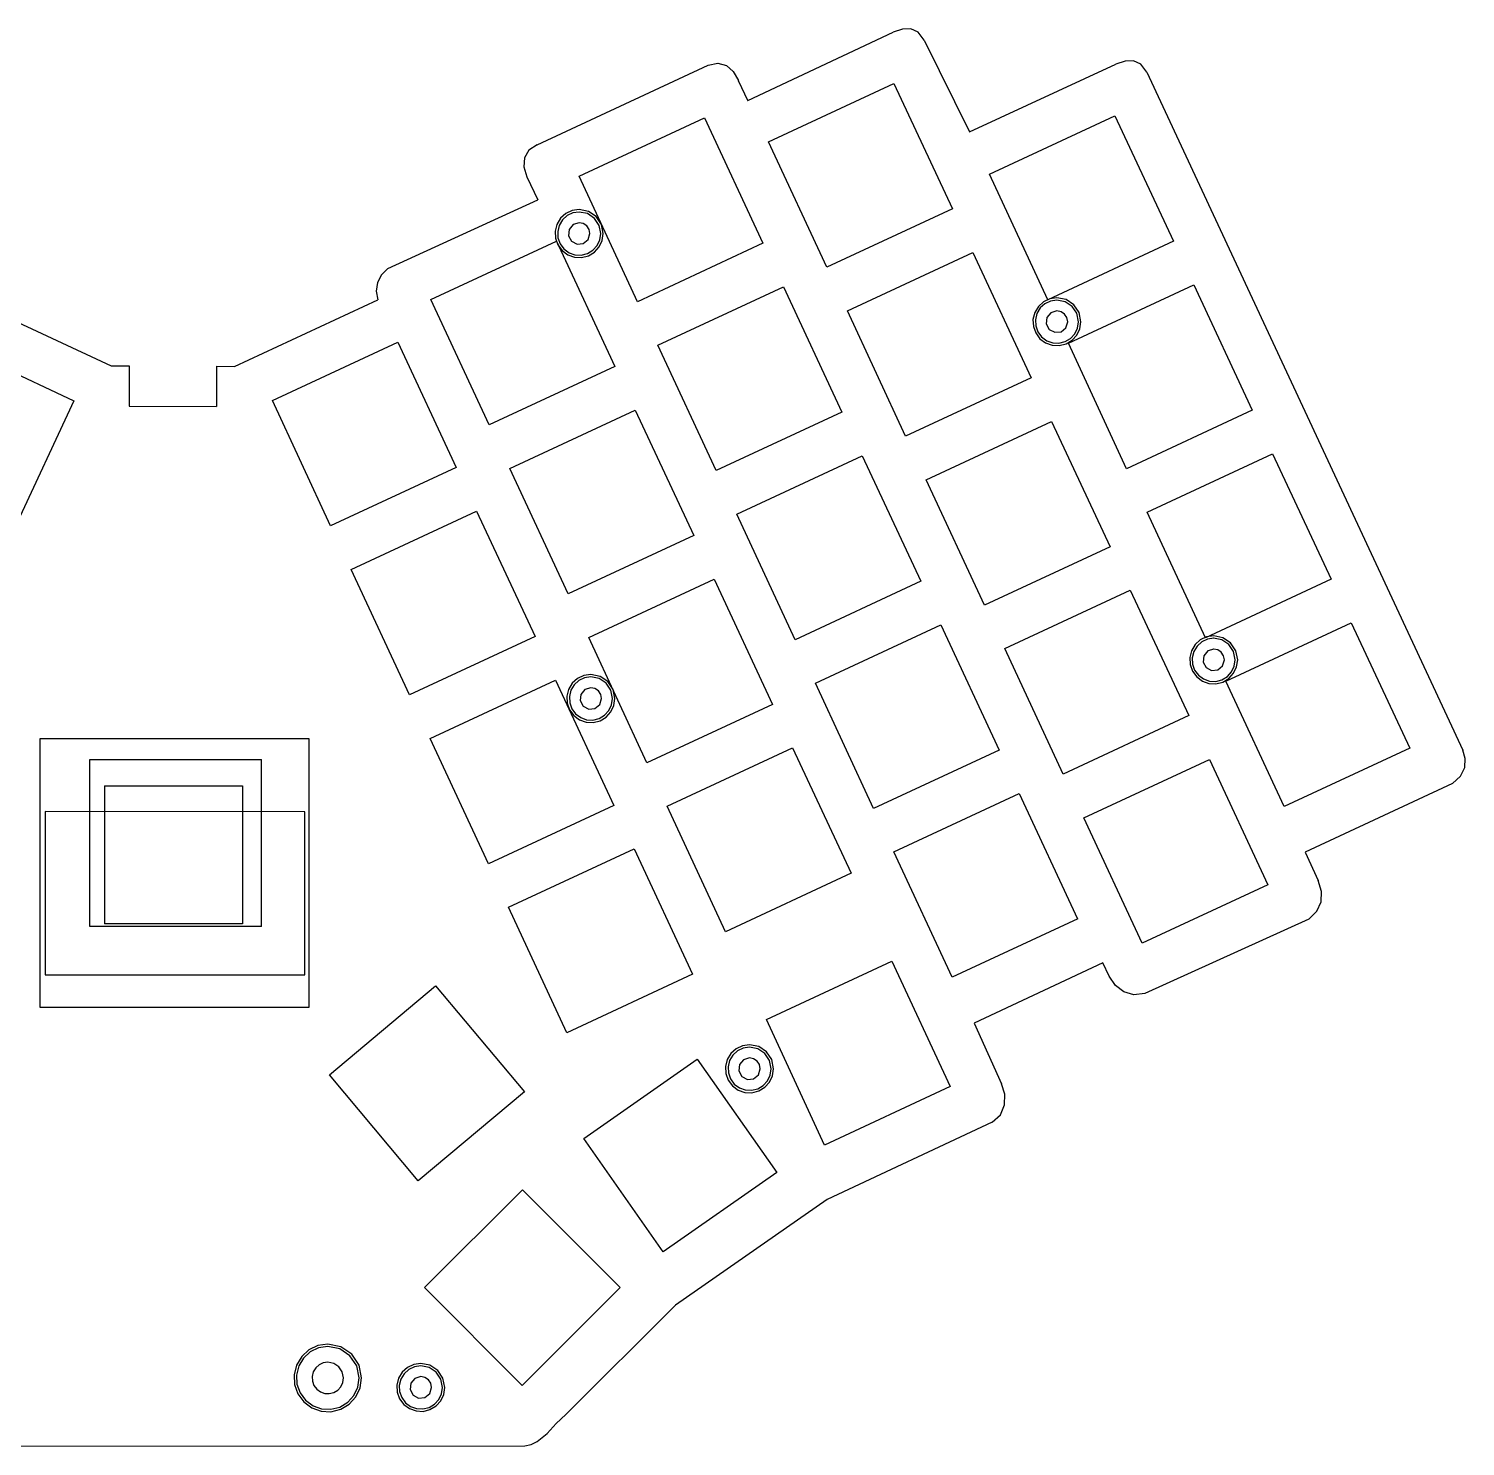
# Model space of a CAD drawing. Extents: x -1 to 300, y 26 to 225.
# Drawn here: x 144.3 to 300.5, y 26.2 to 180.3 of the extents above; entities that cross this region are included whole.
import ezdxf

# ---------------------------------------------------------------- set-up
doc = ezdxf.new("R2010")
doc.units = 0

msp = doc.modelspace()

# ---------------------------------------------------------------- linework, layer by layer
for p, q in [((222.462, 172.481), (238.2807, 179.937)), ((239.313638, 180.272312), (238.28006, 179.936761)), ((240.212679, 180.301168), (239.313638, 180.272312)), ((240.986645, 179.92463), (240.212679, 180.301168)), ((241.645, 179.044), (240.986645, 179.92463)), ((241.645, 179.044), (246.56971, 169.08718)), ((218.174, 176.342), (219.232968, 176.565851)), ((219.232968, 176.565851), (220.151644, 176.318456)), ((263.522638, 176.792317), (262.48906, 176.456764)), ((264.421679, 176.821172), (263.522638, 176.792317)), ((265.195645, 176.444631), (264.421679, 176.821172)), ((199.565, 167.684), (218.1733, 176.34185)), ((220.151644, 176.318456), (220.899483, 175.666388)), ((220.899483, 175.666388), (221.44594, 174.67622)), ((246.57, 169.087), (262.4888, 176.45601)), ((265.854, 175.564), (265.195645, 176.444631)), ((265.854, 175.564), (300.222, 101.8573)), ((221.445, 174.676), (222.46107, 172.48045)), ((224.726, 168.01), (238.3598, 174.35127)), ((238.36, 174.351), (244.72316, 160.7267)), ((204.129, 164.266), (217.7628, 170.60728)), ((217.763, 170.607), (224.12616, 156.9827)), ((248.758, 164.479), (262.3918, 170.82027)), ((262.392, 170.82), (268.75516, 157.1957)), ((199.565, 167.684), (198.657914, 167.093484)), ((231.061, 154.368), (224.726, 168.01)), ((198.183247, 166.268949), (198.115528, 165.279066)), ((198.657914, 167.093484), (198.183247, 166.268949)), ((198.115528, 165.279066), (198.42928, 164.19251)), ((198.43, 164.193), (199.65666, 161.68634)), ((210.463, 150.624), (204.129, 164.266)), ((255.093, 150.837), (248.758, 164.479)), ((183.336, 154.237), (199.6558, 161.68636)), ((202.120855, 159.691795), (201.7216, 159.02775)), ((202.326477, 159.521649), (201.96796, 158.92536)), ((202.684112, 160.200574), (202.120855, 159.691795)), ((202.832261, 159.978514), (202.326477, 159.521649)), ((203.369714, 160.526254), (202.684112, 160.200574)), ((203.447904, 160.270963), (202.832261, 159.978514)), ((204.136, 160.641), (203.369714, 160.526254)), ((204.136, 160.374), (203.447904, 160.270963)), ((205.136172, 160.4415), (204.13609, 160.640428)), ((205.034688, 160.195694), (204.13666, 160.374323)), ((205.796, 159.687), (205.034688, 160.195694)), ((205.984, 159.875), (205.136172, 160.4415)), ((206.304372, 158.926031), (205.795677, 159.68734)), ((206.551073, 159.028079), (205.984574, 159.8759)), ((244.723, 160.727), (231.0605, 154.36807)), ((201.722, 159.028), (201.534765, 158.27613)), ((201.534765, 158.27613), (201.573286, 157.518084)), ((201.968, 158.926), (201.79987, 158.250852)), ((201.79987, 158.250852), (201.83446, 157.570159)), ((203.052, 158.477), (202.985231, 157.79908)), ((203.052, 158.477), (202.985231, 157.79908)), ((203.052, 158.477), (202.985231, 157.79908)), ((203.052, 158.477), (202.985231, 157.79908)), ((203.052, 158.477), (202.985231, 157.79908)), ((203.052, 158.477), (202.985231, 157.79908)), ((202.985231, 157.79908), (203.306347, 157.19831)), ((202.985231, 157.79908), (203.306347, 157.19831)), ((202.985231, 157.79908), (203.306347, 157.19831)), ((202.985231, 157.79908), (203.306347, 157.19831)), ((202.985231, 157.79908), (203.306347, 157.19831)), ((202.985231, 157.79908), (203.306347, 157.19831)), ((203.484131, 159.003259), (203.05198, 158.476683)), ((203.484131, 159.003259), (203.05198, 158.476683)), ((203.484131, 159.003259), (203.05198, 158.476683)), ((203.484131, 159.003259), (203.05198, 158.476683)), ((203.484131, 159.003257), (203.05198, 158.47668)), ((203.484131, 159.003257), (203.05198, 158.47668)), ((204.136, 159.201), (203.484131, 159.003259)), ((204.136, 159.201), (203.484131, 159.003257)), ((204.136, 159.201), (203.484131, 159.003259)), ((204.136, 159.201), (203.484131, 159.003259)), ((204.136, 159.201), (203.484131, 159.003257)), ((204.136, 159.201), (203.484131, 159.003259)), ((204.585343, 159.111346), (204.136327, 159.200662)), ((204.585343, 159.111346), (204.136327, 159.200662)), ((204.585343, 159.111344), (204.136327, 159.200659)), ((204.585343, 159.111344), (204.136327, 159.200659)), ((204.585343, 159.111344), (204.136327, 159.200659)), ((204.585343, 159.111344), (204.136327, 159.200659)), ((204.966, 158.857), (204.585343, 159.111346)), ((204.966, 158.857), (204.585343, 159.111346)), ((204.966, 158.857), (204.585343, 159.111344)), ((204.966, 158.857), (204.585343, 159.111344)), ((204.966, 158.857), (204.585343, 159.111344)), ((204.966, 158.857), (204.585343, 159.111344)), ((205.220685, 158.477015), (204.966338, 158.857673)), ((205.220685, 158.477015), (204.966338, 158.857673)), ((205.220685, 158.477015), (204.966338, 158.857673)), ((205.220685, 158.477015), (204.966338, 158.857673)), ((205.220685, 158.477015), (204.966338, 158.857673)), ((205.220685, 158.477015), (204.966338, 158.857673)), ((205.111577, 157.37515), (205.30932, 158.02702)), ((205.111577, 157.375152), (205.30932, 158.02702)), ((205.111577, 157.37515), (205.30932, 158.02702)), ((205.111577, 157.37515), (205.30932, 158.02702)), ((205.111577, 157.375152), (205.30932, 158.02702)), ((205.111577, 157.37515), (205.30932, 158.02702)), ((205.31, 158.028), (205.220685, 158.477015)), ((205.31, 158.028), (205.220685, 158.477015)), ((205.31, 158.028), (205.220685, 158.477015)), ((205.31, 158.028), (205.220685, 158.477015)), ((205.31, 158.028), (205.220685, 158.477015)), ((205.31, 158.028), (205.220685, 158.477015)), ((206.483, 158.028), (206.304372, 158.926031)), ((206.379603, 157.338943), (206.48264, 158.02704)), ((206.75, 158.028), (206.551073, 159.028079)), ((206.634505, 157.261119), (206.74925, 158.02741)), ((188.022, 150.868), (201.6558, 157.20927)), ((201.573286, 157.518084), (201.827788, 156.803001)), ((201.656, 157.21), (208.01916, 143.5857)), ((201.827788, 156.803001), (202.288499, 156.18002)), ((201.83446, 157.570159), (202.062994, 156.928044)), ((202.062994, 156.928044), (202.476694, 156.36863)), ((202.477, 156.368), (203.036414, 155.9543)), ((203.307, 157.198), (203.907766, 156.876884)), ((203.307, 157.198), (203.907766, 156.876884)), ((203.307, 157.198), (203.907766, 156.876884)), ((203.307, 157.198), (203.907766, 156.876884)), ((203.307, 157.198), (203.907766, 156.876884)), ((203.307, 157.198), (203.907766, 156.876884)), ((203.907766, 156.876884), (204.58569, 156.943653)), ((203.907766, 156.876884), (204.58569, 156.943653)), ((203.907766, 156.876884), (204.58569, 156.943653)), ((203.907766, 156.876884), (204.58569, 156.943653)), ((203.907766, 156.876884), (204.58569, 156.94365)), ((203.907766, 156.876884), (204.58569, 156.94365)), ((204.585, 156.943), (205.111577, 157.375152)), ((204.585, 156.943), (205.111577, 157.375152)), ((204.585, 156.943), (205.111577, 157.37515)), ((204.585, 156.943), (205.111577, 157.37515)), ((204.585, 156.943), (205.111577, 157.37515)), ((204.585, 156.943), (205.111577, 157.37515)), ((205.034, 155.859), (205.630289, 156.217517)), ((205.630289, 156.217517), (206.087154, 156.7233)), ((205.800046, 156.012257), (206.308826, 156.575516)), ((206.087154, 156.7233), (206.379603, 157.338943)), ((206.308826, 156.575516), (206.634505, 157.261119)), ((224.126, 156.983), (210.463, 150.624)), ((268.755, 157.196), (255.0925, 150.83707)), ((202.288, 156.18), (202.910986, 155.719289)), ((202.910986, 155.719289), (203.626071, 155.464786)), ((203.036414, 155.9543), (203.678529, 155.725767)), ((203.626071, 155.464786), (204.384118, 155.426264)), ((203.678529, 155.725767), (204.359222, 155.691176)), ((204.359222, 155.691176), (205.03437, 155.859306)), ((204.384118, 155.426264), (205.13599, 155.613499)), ((205.136, 155.613), (205.800046, 156.012257)), ((233.302, 149.642), (246.9358, 155.98327)), ((246.936, 155.983), (253.29916, 142.3587)), ((182.653007, 153.5608), (182.218228, 152.712662)), ((183.336, 154.237), (182.653007, 153.5608)), ((182.218228, 152.712662), (182.069472, 151.774823)), ((182.069472, 151.774823), (182.24455, 150.82952)), ((212.705, 145.898), (226.339, 152.239)), ((226.339, 152.239), (232.70216, 138.6147)), ((257.334, 146.111), (270.9678, 152.45228)), ((270.968, 152.452), (277.33116, 138.8277)), ((137.921, 150.781), (153.2315, 143.66164)), ((166.673, 143.594), (182.2447, 150.82973)), ((194.357, 137.226), (188.022, 150.868)), ((254.071855, 150.111795), (253.6726, 149.44775)), ((254.635112, 150.620574), (254.071855, 150.111795)), ((254.783262, 150.399514), (254.277478, 149.942649)), ((255.320714, 150.946255), (254.635112, 150.620574)), ((255.398905, 150.691963), (254.783262, 150.399514)), ((256.087, 151.061), (255.320714, 150.946255)), ((256.087, 150.795), (255.398905, 150.691963)), ((257.087172, 150.862498), (256.08709, 151.061426)), ((257.00076, 150.610257), (256.08733, 150.79467)), ((257.746676, 150.107346), (257.00076, 150.610257)), ((257.935, 150.296), (257.087172, 150.862498)), ((258.249587, 149.36143), (257.746676, 150.107346)), ((258.502072, 149.448079), (257.935572, 150.29591)), ((239.637, 136), (233.302, 149.642)), ((253.673, 149.448), (253.485765, 148.69613)), ((253.485765, 148.69613), (253.524285, 147.938084)), ((253.919, 149.346), (253.75087, 148.670852)), ((253.75087, 148.670852), (253.78546, 147.990159)), ((254.277478, 149.942649), (253.91896, 149.34636)), ((255.003, 148.897), (254.936231, 148.219078)), ((255.003, 148.897), (254.936231, 148.219078)), ((255.003, 148.897), (254.936231, 148.219078)), ((255.003, 148.897), (254.936231, 148.219078)), ((255.003, 148.897), (254.936231, 148.219078)), ((255.003, 148.897), (254.936231, 148.219078)), ((255.435131, 149.423259), (255.00298, 148.896683)), ((255.435131, 149.423259), (255.00298, 148.896683)), ((255.435131, 149.423258), (255.00298, 148.896683)), ((255.435131, 149.423258), (255.00298, 148.896683)), ((255.435131, 149.423258), (255.00298, 148.896683)), ((255.435131, 149.423258), (255.00298, 148.896683)), ((256.087, 149.621), (255.435131, 149.423258)), ((256.087, 149.621), (255.435131, 149.423259)), ((256.087, 149.621), (255.435131, 149.423258)), ((256.087, 149.621), (255.435131, 149.423258)), ((256.087, 149.621), (255.435131, 149.423259)), ((256.087, 149.621), (255.435131, 149.423258)), ((256.536343, 149.532347), (256.087327, 149.621662)), ((256.536343, 149.532347), (256.087327, 149.621662)), ((256.536343, 149.532347), (256.087327, 149.621662)), ((256.536343, 149.532347), (256.087327, 149.621662)), ((256.544378, 149.529124), (256.08766, 149.62133)), ((256.544378, 149.529124), (256.08766, 149.62133)), ((256.917, 149.278), (256.536343, 149.532347)), ((256.917, 149.278), (256.536343, 149.532347)), ((256.917, 149.278), (256.536343, 149.532347)), ((256.917, 149.278), (256.536343, 149.532347)), ((256.917338, 149.27767), (256.544378, 149.529124)), ((256.917338, 149.27767), (256.544378, 149.529124)), ((257.171685, 148.897014), (256.917338, 149.277671)), ((257.171685, 148.897014), (256.917338, 149.277671)), ((257.171685, 148.897014), (256.917338, 149.277671)), ((257.171685, 148.897014), (256.917338, 149.277671)), ((257.168793, 148.904713), (256.917338, 149.27767)), ((257.168793, 148.904713), (256.917338, 149.27767)), ((257.062575, 147.796148), (257.260317, 148.44802)), ((257.062575, 147.796148), (257.260317, 148.44802)), ((257.062577, 147.796149), (257.26032, 148.44802)), ((257.062577, 147.796149), (257.26032, 148.44802)), ((257.062577, 147.796149), (257.26032, 148.44802)), ((257.062577, 147.796149), (257.26032, 148.44802)), ((257.261, 148.448), (257.168793, 148.904713)), ((257.261, 148.448), (257.168793, 148.904713)), ((257.261, 148.448), (257.171685, 148.897014)), ((257.261, 148.448), (257.171685, 148.897014)), ((257.261, 148.448), (257.171685, 148.897014)), ((257.261, 148.448), (257.171685, 148.897014)), ((258.434, 148.448), (258.249587, 149.36143)), ((258.330603, 147.759943), (258.43364, 148.44804)), ((258.701, 148.448), (258.502072, 149.448079)), ((258.585505, 147.682119), (258.70025, 148.44841)), ((253.524285, 147.938084), (253.778788, 147.223001)), ((253.778788, 147.223001), (254.239499, 146.60002)), ((253.78546, 147.990159), (254.013993, 147.348044)), ((254.013993, 147.348044), (254.427691, 146.78863)), ((254.936231, 148.219078), (255.257347, 147.61831)), ((254.936231, 148.219078), (255.257347, 147.61831)), ((254.936231, 148.219078), (255.257347, 147.61831)), ((254.936231, 148.219078), (255.257347, 147.61831)), ((254.936231, 148.219078), (255.257347, 147.61831)), ((254.936231, 148.219078), (255.257347, 147.61831)), ((255.258, 147.618), (255.858766, 147.296886)), ((255.258, 147.618), (255.858766, 147.296886)), ((255.258, 147.618), (255.858766, 147.296886)), ((255.258, 147.618), (255.858766, 147.296886)), ((255.258, 147.618), (255.858766, 147.296886)), ((255.258, 147.618), (255.858766, 147.296886)), ((255.858766, 147.296886), (256.53669, 147.363656)), ((255.858766, 147.296886), (256.53669, 147.363656)), ((255.858766, 147.296886), (256.53669, 147.363656)), ((255.858766, 147.296886), (256.53669, 147.363656)), ((255.858766, 147.296886), (256.53669, 147.363656)), ((255.858766, 147.296886), (256.53669, 147.363656)), ((256.536, 147.364), (257.062577, 147.796149)), ((256.536, 147.364), (257.062577, 147.796149)), ((256.536, 147.364), (257.062577, 147.796149)), ((256.536, 147.364), (257.062577, 147.796149)), ((256.536, 147.364), (257.062575, 147.796148)), ((256.536, 147.364), (257.062575, 147.796148)), ((257.581288, 146.638517), (258.038153, 147.1443)), ((257.751046, 146.433257), (258.259826, 146.996516)), ((258.038153, 147.1443), (258.330603, 147.759943)), ((258.259826, 146.996516), (258.585505, 147.682119)), ((135.553, 146.228), (149.1743, 139.86)), ((170.774, 139.892), (184.4078, 146.23327)), ((184.408, 146.234), (190.77116, 132.6097)), ((219.039, 132.256), (212.705, 145.898)), ((254.239, 146.6), (254.861986, 146.139289)), ((254.428, 146.789), (254.987417, 146.375301)), ((254.861986, 146.139289), (255.577071, 145.884785)), ((254.987417, 146.375301), (255.629535, 146.146768)), ((255.577071, 145.884785), (256.335118, 145.846264)), ((255.629535, 146.146768), (256.310231, 146.112177)), ((256.310231, 146.112177), (256.98538, 146.280306)), ((256.335118, 145.846264), (257.08699, 146.033499)), ((256.985, 146.28), (257.581288, 146.638517)), ((257.087, 146.034), (257.751046, 146.433257)), ((263.669, 132.469), (257.334, 146.111)), ((153.232, 143.662), (155.22271, 143.658162)), ((155.222, 143.658), (155.222, 139.274)), ((164.684, 143.615), (166.67354, 143.593495)), ((164.684, 143.615), (164.684, 139.231)), ((208.019, 143.585), (194.3565, 137.22606)), ((253.299, 142.359), (239.6365, 136.00006)), ((149.174, 139.86), (142.82733, 126.228)), ((155.222, 139.274), (164.68334, 139.231331)), ((177.109, 126.25), (170.774, 139.892)), ((196.598, 132.5), (210.232, 138.842)), ((210.232, 138.842), (216.59516, 125.2177)), ((232.702, 138.615), (219.0395, 132.25607)), ((241.878, 131.263), (255.5118, 137.60427)), ((255.512, 137.604), (261.87516, 123.9797)), ((277.331, 138.828), (263.6685, 132.46907)), ((221.281, 127.519), (234.9148, 133.86028)), ((234.915, 133.86), (241.27816, 120.2357)), ((265.91, 127.732), (279.5438, 134.07327)), ((279.544, 134.074), (285.90717, 120.4497)), ((190.771, 132.609), (177.1085, 126.25007)), ((202.933, 118.858), (196.598, 132.5)), ((248.213, 117.621), (241.878, 131.263)), ((179.35, 121.524), (192.9838, 127.86527)), ((192.984, 127.866), (199.34716, 114.2417)), ((227.615, 113.877), (221.281, 127.519)), ((272.245, 114.09), (265.91, 127.732)), ((216.595, 125.217), (202.9325, 118.85807)), ((261.875, 123.98), (248.213, 117.621)), ((185.685, 107.882), (179.35, 121.524)), ((205.174, 114.122), (218.8078, 120.46328)), ((218.808, 120.463), (225.17116, 106.8387)), ((285.907, 120.449), (272.2445, 114.09007)), ((241.278, 120.236), (227.6155, 113.87707)), ((250.422, 112.906), (264.0558, 119.24727)), ((264.056, 119.247), (270.41916, 105.6227)), ((274.454, 109.375), (288.0878, 115.71627)), ((288.088, 115.716), (294.45115, 102.0917)), ((199.347, 114.241), (185.6845, 107.88206)), ((211.509, 100.48), (205.174, 114.122)), ((229.825, 109.162), (243.459, 115.503)), ((243.459, 115.503), (249.82216, 101.8787)), ((272.366714, 114.178255), (271.681113, 113.852575)), ((273.133, 114.293), (272.366714, 114.178255)), ((274.133172, 114.094498), (273.13309, 114.293426)), ((274.981, 113.528), (274.133172, 114.094498)), ((256.757, 99.2638), (250.422, 112.906)), ((270.718, 112.68), (270.530765, 111.92813)), ((271.117855, 113.343795), (270.7186, 112.67975)), ((270.965, 112.578), (270.796871, 111.902852)), ((271.323477, 113.174649), (270.96496, 112.57836)), ((271.681113, 113.852575), (271.117855, 113.343795)), ((271.829261, 113.631515), (271.323477, 113.174649)), ((272.444904, 113.923963), (271.829261, 113.631515)), ((272.481132, 112.655258), (272.04898, 112.128683)), ((272.481132, 112.655258), (272.04898, 112.128683)), ((272.481132, 112.655258), (272.04898, 112.128683)), ((272.481132, 112.655258), (272.04898, 112.128683)), ((272.481132, 112.655257), (272.04898, 112.12868)), ((272.481132, 112.655257), (272.04898, 112.12868)), ((273.133, 114.027), (272.444904, 113.923963)), ((273.133, 112.853), (272.481132, 112.655258)), ((273.133, 112.853), (272.481132, 112.655257)), ((273.133, 112.853), (272.481132, 112.655258)), ((273.133, 112.853), (272.481132, 112.655258)), ((273.133, 112.853), (272.481132, 112.655257)), ((273.133, 112.853), (272.481132, 112.655258)), ((273.581343, 112.764347), (273.132327, 112.853662)), ((273.581343, 112.764347), (273.132327, 112.853662)), ((273.581343, 112.764347), (273.132327, 112.853662)), ((273.581343, 112.764347), (273.132327, 112.853662)), ((273.581343, 112.764347), (273.132327, 112.853662)), ((273.581343, 112.764347), (273.132327, 112.853662)), ((274.030688, 113.847694), (273.13266, 114.026323)), ((273.962, 112.51), (273.581343, 112.764347)), ((273.962, 112.51), (273.581343, 112.764347)), ((273.962, 112.51), (273.581343, 112.764347)), ((273.962, 112.51), (273.581343, 112.764347)), ((273.962, 112.51), (273.581343, 112.764347)), ((273.962, 112.51), (273.581343, 112.764347)), ((274.216685, 112.129014), (273.962338, 112.509673)), ((274.216685, 112.129014), (273.962338, 112.509673)), ((274.216687, 112.129014), (273.962341, 112.509671)), ((274.216687, 112.129014), (273.962341, 112.509671)), ((274.216687, 112.129014), (273.962341, 112.509671)), ((274.216687, 112.129014), (273.962341, 112.509671)), ((274.792, 113.339), (274.030688, 113.847694)), ((275.30037, 112.578031), (274.791677, 113.33934)), ((275.547073, 112.680079), (274.980574, 113.52791)), ((275.479, 111.68), (275.30037, 112.578031)), ((275.746, 111.68), (275.547073, 112.680079)), ((270.530765, 111.92813), (270.569286, 111.170084)), ((270.569286, 111.170084), (270.823788, 110.455001)), ((270.796871, 111.902852), (270.831462, 111.222159)), ((270.831462, 111.222159), (271.059995, 110.580044)), ((272.049, 112.129), (271.98223, 111.451078)), ((272.049, 112.129), (271.98223, 111.451078)), ((271.98223, 111.451078), (272.303347, 110.85031)), ((271.98223, 111.451078), (272.303347, 110.85031)), ((272.049, 112.129), (271.982231, 111.451078)), ((272.049, 112.129), (271.982231, 111.451078)), ((272.049, 112.129), (271.982231, 111.451078)), ((272.049, 112.129), (271.982231, 111.451078)), ((271.982231, 111.451078), (272.303347, 110.85031)), ((271.982231, 111.451078), (272.303347, 110.85031)), ((271.982231, 111.451078), (272.303347, 110.85031)), ((271.982231, 111.451078), (272.303347, 110.85031)), ((273.582, 110.596), (274.108576, 111.02815)), ((273.582, 110.596), (274.108576, 111.02815)), ((273.582, 110.596), (274.108576, 111.02815)), ((273.582, 110.596), (274.108576, 111.02815)), ((273.582, 110.596), (274.108577, 111.028149)), ((273.582, 110.596), (274.108577, 111.028149)), ((274.108576, 111.02815), (274.306317, 111.68002)), ((274.108576, 111.02815), (274.306317, 111.68002)), ((274.108576, 111.02815), (274.306317, 111.68002)), ((274.108576, 111.02815), (274.306317, 111.68002)), ((274.108577, 111.028149), (274.30632, 111.68002)), ((274.108577, 111.028149), (274.30632, 111.68002)), ((274.306, 111.68), (274.216685, 112.129014)), ((274.306, 111.68), (274.216685, 112.129014)), ((274.306, 111.68), (274.216687, 112.129014)), ((274.306, 111.68), (274.216687, 112.129014)), ((274.306, 111.68), (274.216687, 112.129014)), ((274.306, 111.68), (274.216687, 112.129014)), ((275.084153, 110.3763), (275.376603, 110.991943)), ((275.305826, 110.228516), (275.631505, 110.914119)), ((275.376603, 110.991943), (275.47964, 111.68004)), ((275.631505, 110.914119), (275.74625, 111.68041)), ((187.926, 103.146), (201.5598, 109.48727)), ((201.56, 109.487), (207.92316, 95.8627)), ((203.955111, 109.652575), (203.391851, 109.143795)), ((204.10326, 109.430514), (203.597477, 108.973649)), ((204.640714, 109.978254), (203.955111, 109.652575)), ((204.718903, 109.722963), (204.10326, 109.430514)), ((205.407, 110.093), (204.640714, 109.978254)), ((205.407, 109.826), (204.718903, 109.722963)), ((206.407173, 109.8935), (205.4071, 110.092428)), ((206.305687, 109.647694), (205.40766, 109.826323)), ((207.067, 109.139), (206.305687, 109.647694)), ((207.255, 109.327), (206.407173, 109.8935)), ((270.823788, 110.455001), (271.284499, 109.83202)), ((271.059995, 110.580044), (271.473694, 110.02063)), ((271.285, 109.832), (271.907986, 109.371289)), ((271.473, 110.021), (272.032417, 109.607301)), ((271.907986, 109.371289), (272.62307, 109.116787)), ((272.032417, 109.607301), (272.674534, 109.378768)), ((272.303, 110.85), (272.903766, 110.528884)), ((272.303, 110.85), (272.903766, 110.528886)), ((272.303, 110.85), (272.903766, 110.528884)), ((272.303, 110.85), (272.903766, 110.528884)), ((272.303, 110.85), (272.903766, 110.528886)), ((272.303, 110.85), (272.903766, 110.528884)), ((272.674534, 109.378768), (273.355227, 109.344177)), ((272.903766, 110.528886), (273.58169, 110.595656)), ((272.903766, 110.528886), (273.58169, 110.595656)), ((272.903766, 110.528884), (273.58169, 110.595653)), ((272.903766, 110.528884), (273.58169, 110.595653)), ((272.903766, 110.528884), (273.58169, 110.595653)), ((272.903766, 110.528884), (273.58169, 110.595653)), ((273.355227, 109.344177), (274.03037, 109.512306)), ((274.031, 109.512), (274.627288, 109.870517)), ((274.133, 109.266), (274.797046, 109.665257)), ((280.789, 95.7331), (274.454, 109.375)), ((274.627288, 109.870517), (275.084153, 110.3763)), ((274.797046, 109.665257), (275.305826, 110.228516)), ((202.993, 108.479), (202.805765, 107.72713)), ((203.391851, 109.143795), (202.99259, 108.47975)), ((203.239, 108.377), (203.07087, 107.701852)), ((203.597477, 108.973649), (203.23896, 108.37736)), ((204.323, 107.928), (204.256232, 107.250078)), ((204.323, 107.928), (204.256232, 107.250078)), ((204.323, 107.928), (204.256232, 107.250078)), ((204.323, 107.928), (204.256232, 107.250078)), ((204.323, 107.928), (204.256232, 107.250078)), ((204.323, 107.928), (204.256232, 107.250078)), ((204.75513, 108.455258), (204.32298, 107.928683)), ((204.75513, 108.455258), (204.32298, 107.928683)), ((204.75513, 108.455258), (204.32298, 107.928683)), ((204.75513, 108.455258), (204.32298, 107.928683)), ((204.75513, 108.455258), (204.32298, 107.928683)), ((204.75513, 108.455258), (204.32298, 107.928683)), ((205.407, 108.653), (204.75513, 108.455258)), ((205.407, 108.653), (204.75513, 108.455258)), ((205.407, 108.653), (204.75513, 108.455258)), ((205.407, 108.653), (204.75513, 108.455258)), ((205.407, 108.653), (204.75513, 108.455258)), ((205.407, 108.653), (204.75513, 108.455258)), ((205.856343, 108.563347), (205.407329, 108.652662)), ((205.856343, 108.563347), (205.407329, 108.652662)), ((205.856343, 108.563347), (205.407329, 108.652662)), ((205.856343, 108.563347), (205.407329, 108.652662)), ((205.856343, 108.563347), (205.407329, 108.652662)), ((205.856343, 108.563347), (205.407329, 108.652662)), ((206.237, 108.309), (205.856343, 108.563347)), ((206.237, 108.309), (205.856343, 108.563347)), ((206.237, 108.309), (205.856343, 108.563347)), ((206.237, 108.309), (205.856343, 108.563347)), ((206.237, 108.309), (205.856343, 108.563347)), ((206.237, 108.309), (205.856343, 108.563347)), ((206.491685, 107.928014), (206.237338, 108.308671)), ((206.491685, 107.928015), (206.237338, 108.308671)), ((206.491685, 107.928014), (206.237338, 108.308671)), ((206.491685, 107.928014), (206.237338, 108.308671)), ((206.491685, 107.928015), (206.237338, 108.308671)), ((206.491685, 107.928014), (206.237338, 108.308671)), ((206.581, 107.479), (206.491685, 107.928015)), ((206.581, 107.479), (206.491685, 107.928015)), ((206.581, 107.479), (206.491685, 107.928014)), ((206.581, 107.479), (206.491685, 107.928014)), ((206.581, 107.479), (206.491685, 107.928014)), ((206.581, 107.479), (206.491685, 107.928014)), ((207.575372, 108.377031), (207.066679, 109.13834)), ((207.822072, 108.479078), (207.255572, 109.3269)), ((207.754, 107.479), (207.575372, 108.377031)), ((208.021, 107.479), (207.822072, 108.479078)), ((236.1595, 95.52007), (229.82508, 109.16207)), ((272.62307, 109.116787), (273.381114, 109.078265)), ((273.381114, 109.078265), (274.13298, 109.265499)), ((202.805765, 107.72713), (202.844285, 106.969083)), ((202.844285, 106.969083), (203.098788, 106.253997)), ((203.07087, 107.701852), (203.10546, 107.021159)), ((203.098788, 106.253997), (203.559499, 105.63101)), ((203.10546, 107.021159), (203.333994, 106.379044)), ((203.333994, 106.379044), (203.747694, 105.81963)), ((204.256232, 107.250078), (204.577347, 106.64931)), ((204.256232, 107.250078), (204.577347, 106.64931)), ((204.256232, 107.250078), (204.577347, 106.64931)), ((204.256232, 107.250078), (204.577347, 106.64931)), ((204.256232, 107.250078), (204.577347, 106.64931)), ((204.256232, 107.250078), (204.577347, 106.64931)), ((204.578, 106.65), (205.178766, 106.328886)), ((204.578, 106.65), (205.178766, 106.328884)), ((204.578, 106.65), (205.178766, 106.328886)), ((204.578, 106.65), (205.178766, 106.328886)), ((204.578, 106.65), (205.178766, 106.328884)), ((204.578, 106.65), (205.178766, 106.328886)), ((205.178766, 106.328886), (205.85669, 106.395656)), ((205.178766, 106.328886), (205.85669, 106.395656)), ((205.178766, 106.328886), (205.85669, 106.395656)), ((205.178766, 106.328886), (205.85669, 106.395656)), ((205.178766, 106.328884), (205.85669, 106.395653)), ((205.178766, 106.328884), (205.85669, 106.395653)), ((205.856, 106.395), (206.382575, 106.827151)), ((205.856, 106.395), (206.382575, 106.827151)), ((205.856, 106.395), (206.382575, 106.827149)), ((205.856, 106.395), (206.382575, 106.827149)), ((205.856, 106.395), (206.382575, 106.827149)), ((205.856, 106.395), (206.382575, 106.827149)), ((206.382575, 106.827149), (206.580317, 107.47902)), ((206.382575, 106.827151), (206.580317, 107.47902)), ((206.382575, 106.827149), (206.580317, 107.47902)), ((206.382575, 106.827149), (206.580317, 107.47902)), ((206.382575, 106.827151), (206.580317, 107.47902)), ((206.382575, 106.827149), (206.580317, 107.47902)), ((207.358148, 106.1753), (207.650594, 106.790943)), ((207.579826, 106.027516), (207.905505, 106.713119)), ((207.650594, 106.790943), (207.75363, 107.47904)), ((207.905505, 106.713119), (208.02025, 107.47941)), ((225.171, 106.839), (211.5085, 100.48007)), ((203.559, 105.631), (204.181986, 105.170291)), ((203.748, 105.82), (204.307415, 105.4063)), ((204.181986, 105.170291), (204.897071, 104.915788)), ((204.307415, 105.4063), (204.949533, 105.177766)), ((204.897071, 104.915788), (205.655118, 104.877267)), ((204.949533, 105.177766), (205.630226, 105.143176)), ((205.630226, 105.143176), (206.30537, 105.311306)), ((205.655118, 104.877267), (206.40699, 105.064501)), ((206.305, 105.311), (206.901286, 105.669517)), ((206.407, 105.065), (207.071046, 105.464257)), ((206.901286, 105.669517), (207.358148, 106.1753)), ((207.071046, 105.464257), (207.579826, 106.027516)), ((270.419, 105.623), (256.7565, 99.26407)), ((194.261, 89.5038), (187.926, 103.146)), ((145.505, 103.092), (145.505, 73.9298)), ((174.764, 103.092), (145.505, 103.092)), ((174.774, 73.9298), (174.763332, 103.0925)), ((213.718, 95.7644), (227.3518, 102.10568)), ((227.352, 102.106), (233.71516, 88.4817)), ((249.822, 101.879), (236.1595, 95.52007)), ((294.451, 102.092), (280.7885, 95.73306)), ((300.492066, 100.978659), (300.22163, 101.85685)), ((150.945, 100.842), (169.612, 100.842)), ((150.945, 82.6978), (150.945, 100.842)), ((169.612, 82.6978), (169.612, 100.842)), ((259.03, 94.5271), (272.6638, 100.86838)), ((272.664, 100.868), (279.02716, 87.2437)), ((299.987187, 99.049765), (300.433064, 99.999341)), ((300.433064, 99.999341), (300.492066, 100.978659)), ((299.097, 98.2608), (299.987187, 99.049765)), ((152.534, 97.9724), (152.534, 82.9751)), ((152.534, 97.9724), (167.532, 97.9724)), ((167.532, 97.9724), (167.532, 82.9751)), ((238.348, 90.8151), (251.9818, 97.15637)), ((251.981, 97.1564), (258.34416, 83.5321)), ((299.097, 98.2608), (283.0891, 90.78196)), ((207.923, 95.8627), (194.2605, 89.50377)), ((220.053, 82.1225), (213.718, 95.7644)), ((174.316, 95.1778), (146.07, 95.2098)), ((146.07, 95.2098), (146.07, 77.4498)), ((174.305, 77.4498), (174.315668, 95.1778)), ((265.365, 80.8851), (259.03, 94.5271)), ((196.47, 84.7884), (210.1038, 91.12968)), ((210.104, 91.1297), (216.467, 77.5054)), ((244.682, 77.1731), (238.348, 90.8151)), ((283.089, 90.7819), (284.51202, 87.6837)), ((233.715, 88.4814), (220.0525, 82.12247)), ((284.870066, 86.51593), (284.51253, 87.68378)), ((279.027, 87.2441), (265.365, 80.8851)), ((284.822319, 85.375899), (284.870066, 86.51593)), ((202.805, 71.1465), (196.47, 84.7884)), ((284.363044, 84.346413), (284.822319, 85.375899)), ((167.532, 82.9751), (152.534, 82.9751)), ((258.345, 83.5321), (244.6825, 77.17317)), ((283.486, 83.5102), (265.6407, 75.40353)), ((283.486, 83.5102), (284.363044, 84.346413)), ((169.612, 82.6978), (150.945, 82.6978)), ((224.492, 72.5751), (238.1258, 78.91638)), ((238.125, 78.9164), (244.48816, 65.2921)), ((261.096, 78.7635), (247.0801, 72.17422)), ((261.783, 77.2998), (261.095995, 78.76345)), ((146.07, 77.4498), (174.305, 77.4498)), ((216.467, 77.5054), (202.8045, 71.14647)), ((262.44781, 76.275284), (261.783, 77.29985)), ((176.996, 66.5799), (188.524, 76.23379)), ((188.524, 76.2338), (198.196, 64.7206)), ((263.351823, 75.579067), (262.44781, 76.275284)), ((264.435674, 75.269155), (263.351823, 75.579067)), ((265.64, 75.4035), (264.435674, 75.269155)), ((145.505, 73.9298), (174.774, 73.9298)), ((230.826, 58.9331), (224.492, 72.5751)), ((247.08, 72.1742), (250.04844, 65.57587)), ((220.646855, 68.891895), (220.2476, 68.22785)), ((221.210113, 69.400674), (220.646855, 68.891895)), ((221.358261, 69.179016), (220.852477, 68.72215)), ((221.895714, 69.726354), (221.210113, 69.400674)), ((221.973904, 69.471463), (221.358261, 69.179016)), ((222.662, 69.8411), (221.895714, 69.726354)), ((222.662, 69.5745), (221.973904, 69.471463)), ((223.661172, 69.642199), (222.66109, 69.841126)), ((223.559688, 69.395894), (222.66166, 69.574523)), ((224.321, 68.8872), (223.559688, 69.395894)), ((224.509, 69.0757), (223.661172, 69.642199)), ((224.82937, 68.125831), (224.320677, 68.88714)), ((225.076072, 68.22788), (224.509574, 69.07571)), ((204.657, 59.664), (216.9825, 68.27642)), ((216.982, 68.2764), (225.61433, 55.964)), ((220.247, 68.2279), (220.059765, 67.476031)), ((220.059765, 67.476031), (220.098286, 66.717985)), ((220.493, 68.1258), (220.324871, 67.450652)), ((220.324871, 67.450652), (220.359462, 66.769959)), ((220.852477, 68.72215), (220.49396, 68.12586)), ((221.578, 67.6768), (221.51123, 66.99888)), ((221.578, 67.6768), (221.51123, 66.99888)), ((221.578, 67.6768), (221.511231, 66.99888)), ((221.578, 67.6768), (221.511231, 66.99888)), ((221.578, 67.6768), (221.511231, 66.99888)), ((221.578, 67.6768), (221.511231, 66.99888)), ((222.010131, 68.203457), (221.57798, 67.67688)), ((222.010131, 68.203457), (221.57798, 67.67688)), ((222.010131, 68.203359), (221.57798, 67.676783)), ((222.010131, 68.203359), (221.57798, 67.676783)), ((222.010131, 68.203359), (221.57798, 67.676783)), ((222.010131, 68.203359), (221.57798, 67.676783)), ((222.662, 68.4012), (222.010131, 68.203457)), ((222.662, 68.4012), (222.010131, 68.203457)), ((222.662, 68.4011), (222.010131, 68.203359)), ((222.662, 68.4011), (222.010131, 68.203359)), ((222.662, 68.4011), (222.010131, 68.203359)), ((222.662, 68.4011), (222.010131, 68.203359)), ((223.110343, 68.311847), (222.661327, 68.401162)), ((223.110343, 68.311847), (222.661327, 68.401162)), ((223.110346, 68.311846), (222.661329, 68.401159)), ((223.110346, 68.311846), (222.661329, 68.401159)), ((223.110346, 68.311846), (222.661329, 68.401159)), ((223.110346, 68.311846), (222.661329, 68.401159)), ((223.491, 68.0575), (223.110343, 68.311847)), ((223.491, 68.0575), (223.110343, 68.311847)), ((223.491, 68.0575), (223.110346, 68.311846)), ((223.491, 68.0575), (223.110346, 68.311846)), ((223.491, 68.0575), (223.110346, 68.311846)), ((223.491, 68.0575), (223.110346, 68.311846)), ((223.745686, 67.676817), (223.491338, 68.057473)), ((223.745685, 67.676817), (223.491338, 68.057473)), ((223.745686, 67.676817), (223.491338, 68.057473)), ((223.745686, 67.676817), (223.491338, 68.057473)), ((223.745685, 67.676817), (223.491338, 68.057473)), ((223.745686, 67.676817), (223.491338, 68.057473)), ((223.637576, 66.57595), (223.835317, 67.22782)), ((223.637576, 66.57595), (223.835317, 67.22782)), ((223.637576, 66.57595), (223.835317, 67.22782)), ((223.637576, 66.57595), (223.835317, 67.22782)), ((223.637577, 66.57595), (223.83532, 67.22782)), ((223.637577, 66.57595), (223.83532, 67.22782)), ((223.835, 67.2278), (223.745685, 67.676817)), ((223.835, 67.2278), (223.745685, 67.676817)), ((223.835, 67.2278), (223.745686, 67.676817)), ((223.835, 67.2278), (223.745686, 67.676817)), ((223.835, 67.2278), (223.745686, 67.676817)), ((223.835, 67.2278), (223.745686, 67.676817)), ((225.008, 67.2278), (224.82937, 68.125831)), ((224.905603, 66.539743), (225.00864, 67.22784)), ((225.275, 67.2278), (225.076072, 68.22788)), ((225.160505, 66.461514), (225.27525, 67.2278)), ((186.645, 55.0422), (176.996, 66.5799)), ((220.098286, 66.717985), (220.352788, 66.002901)), ((220.352788, 66.002901), (220.813499, 65.37992)), ((220.359462, 66.769959), (220.587995, 66.127844)), ((220.587995, 66.127844), (221.001694, 65.56843)), ((221.51123, 66.99888), (221.832347, 66.39811)), ((221.51123, 66.99888), (221.832347, 66.39811)), ((221.511231, 66.99888), (221.832347, 66.39811)), ((221.511231, 66.99888), (221.832347, 66.39811)), ((221.511231, 66.99888), (221.832347, 66.39811)), ((221.511231, 66.99888), (221.832347, 66.39811)), ((221.832, 66.3981), (222.432766, 66.076984)), ((221.832, 66.3981), (222.432766, 66.076983)), ((221.832, 66.3981), (222.432766, 66.076984)), ((221.832, 66.3981), (222.432766, 66.076984)), ((221.832, 66.3981), (222.432766, 66.076983)), ((221.832, 66.3981), (222.432766, 66.076984)), ((222.432766, 66.076984), (223.11069, 66.143753)), ((222.432766, 66.076983), (223.11069, 66.143753)), ((222.432766, 66.076984), (223.11069, 66.143753)), ((222.432766, 66.076984), (223.11069, 66.143753)), ((222.432766, 66.076983), (223.11069, 66.143753)), ((222.432766, 66.076984), (223.11069, 66.143753)), ((223.111, 66.1438), (223.637576, 66.57595)), ((223.111, 66.1438), (223.637577, 66.57595)), ((223.111, 66.1438), (223.637576, 66.57595)), ((223.111, 66.1438), (223.637576, 66.57595)), ((223.111, 66.1438), (223.637577, 66.57595)), ((223.111, 66.1438), (223.637576, 66.57595)), ((224.156288, 65.418317), (224.613153, 65.9241)), ((224.326046, 65.212657), (224.834826, 65.775914)), ((224.613153, 65.9241), (224.905603, 66.539743)), ((224.834826, 65.775914), (225.160505, 66.461514)), ((198.196, 64.7206), (186.6448, 55.04221)), ((220.814, 65.3799), (221.436986, 64.919189)), ((221.002, 65.5685), (221.561415, 65.154801)), ((221.436986, 64.919189), (222.15207, 64.664687)), ((221.561415, 65.154801), (222.203533, 64.926268)), ((222.15207, 64.664687), (222.910114, 64.626166)), ((222.203533, 64.926268), (222.884226, 64.891677)), ((222.884226, 64.891677), (223.55937, 65.059806)), ((222.910114, 64.626166), (223.66198, 64.813401)), ((223.56, 65.0598), (224.156288, 65.418317)), ((223.662, 64.8134), (224.326046, 65.212657)), ((244.489, 65.2921), (230.826, 58.9331)), ((250.441477, 64.456085), (250.049133, 65.57589)), ((250.400248, 63.290762), (250.441477, 64.456085)), ((249.937178, 62.230556), (250.400248, 63.290762)), ((249.064, 61.4261), (231.1129, 53.00355)), ((249.064, 61.4261), (249.937178, 62.230556)), ((213.264, 47.3292), (204.657, 59.664)), ((225.615, 55.964), (213.2642, 47.3292)), ((187.332, 43.4359), (197.9747, 54.0578)), ((197.974, 54.0578), (208.6132, 43.4315)), ((231.113, 53.0035), (214.61, 41.5244)), ((197.95, 32.7831), (187.3318, 43.4359)), ((208.614, 43.4314), (197.9503, 32.7831)), ((214.61, 41.5244), (202.6707, 29.646)), ((173.963342, 35.953164), (173.40112, 35.01808)), ((174.756503, 36.669609), (173.963342, 35.953164)), ((174.904651, 36.447849), (174.168968, 35.783318)), ((175.721942, 37.12822), (174.756503, 36.669609)), ((175.800131, 36.873228), (174.904651, 36.447849)), ((176.801, 37.2898), (175.721942, 37.12822)), ((176.801, 37.0231), (175.800131, 36.873228)), ((178.209125, 37.009626), (176.80085, 37.28975)), ((178.107636, 36.763218), (176.80141, 37.023043)), ((179.215, 36.0233), (178.107636, 36.763218)), ((179.403, 36.2119), (178.209125, 37.009626)), ((179.954175, 34.916027), (179.214257, 36.02339)), ((180.200877, 35.018075), (179.40315, 36.21195)), ((173.401, 35.018), (173.137343, 33.959245)), ((173.647, 34.916), (173.402448, 33.933969)), ((174.168968, 35.783318), (173.64749, 34.91599)), ((175.484989, 34.696511), (175.22425, 34.26285)), ((175.484988, 34.696511), (175.22425, 34.26285)), ((175.484989, 34.696511), (175.22425, 34.26285)), ((175.484989, 34.696511), (175.22425, 34.26285)), ((175.484988, 34.696511), (175.22425, 34.26285)), ((175.484989, 34.696511), (175.22425, 34.26285)), ((175.852828, 35.028775), (175.484988, 34.696511)), ((175.852828, 35.028775), (175.484988, 34.696511)), ((175.85283, 35.028775), (175.484989, 34.696511)), ((175.85283, 35.028775), (175.484989, 34.696511)), ((175.85283, 35.028775), (175.484989, 34.696511)), ((175.85283, 35.028775), (175.484989, 34.696511)), ((176.300567, 35.241464), (175.852828, 35.028775)), ((176.300567, 35.241464), (175.852828, 35.028775)), ((176.300568, 35.241464), (175.85283, 35.028775)), ((176.300568, 35.241464), (175.85283, 35.028775)), ((176.300568, 35.241464), (175.85283, 35.028775)), ((176.300568, 35.241464), (175.85283, 35.028775)), ((176.801, 35.3164), (176.300567, 35.241464)), ((176.801, 35.3164), (176.300567, 35.241464)), ((176.801, 35.3164), (176.300568, 35.241464)), ((176.801, 35.3164), (176.300568, 35.241464)), ((176.801, 35.3164), (176.300568, 35.241464)), ((176.801, 35.3164), (176.300568, 35.241464)), ((177.454317, 35.186459), (176.8012, 35.316372)), ((177.454317, 35.186459), (176.8012, 35.316372)), ((177.454317, 35.186459), (176.8012, 35.316372)), ((177.454317, 35.186459), (176.8012, 35.316372)), ((177.454317, 35.186459), (176.8012, 35.316372)), ((177.454317, 35.186459), (176.8012, 35.316372)), ((178.008, 34.8165), (177.454317, 35.186459)), ((178.008, 34.8165), (177.454317, 35.186459)), ((178.008, 34.8165), (177.454317, 35.186459)), ((178.008, 34.8165), (177.454317, 35.186459)), ((178.008, 34.8165), (177.454317, 35.186459)), ((178.008, 34.8165), (177.454317, 35.186459)), ((178.378088, 34.262913), (178.008128, 34.8166)), ((178.378088, 34.262913), (178.008128, 34.8166)), ((178.378088, 34.262913), (178.008128, 34.8166)), ((178.378088, 34.262913), (178.008128, 34.8166)), ((178.378088, 34.262913), (178.008128, 34.8166)), ((178.378088, 34.262913), (178.008128, 34.8166)), ((180.214, 33.6098), (179.954175, 34.916027)), ((180.481, 33.6098), (180.200877, 35.018075)), ((185.460111, 34.758374), (184.896851, 34.249595)), ((185.608261, 34.536614), (185.102477, 34.079749)), ((186.145714, 35.084054), (185.460111, 34.758374)), ((186.223904, 34.829063), (185.608261, 34.536614)), ((186.912, 35.1988), (186.145714, 35.084054)), ((186.912, 34.9321), (186.223904, 34.829063)), ((187.912173, 34.9998), (186.9121, 35.198728)), ((187.810687, 34.753494), (186.91266, 34.932123)), ((188.572, 34.2448), (187.810687, 34.753494)), ((188.76, 34.4333), (187.912173, 34.9998)), ((189.327072, 33.585479), (188.760572, 34.4333)), ((173.137343, 33.959245), (173.191587, 32.891791)), ((173.191587, 32.891791), (173.549968, 31.884834)), ((173.402448, 33.933969), (173.452761, 32.943867)), ((173.452761, 32.943867), (173.785173, 32.009878)), ((175.224, 34.2629), (175.101724, 33.771884)), ((175.224, 34.2629), (175.101724, 33.771884)), ((175.224, 34.2629), (175.101724, 33.771884)), ((175.224, 34.2629), (175.101724, 33.771884)), ((175.224, 34.2629), (175.101724, 33.771884)), ((175.224, 34.2629), (175.101724, 33.771884)), ((175.101724, 33.771884), (175.126881, 33.276835)), ((175.101724, 33.771884), (175.126881, 33.276835)), ((175.101724, 33.771884), (175.126881, 33.276835)), ((175.101724, 33.771884), (175.126881, 33.276835)), ((175.101724, 33.771884), (175.126881, 33.276835)), ((175.101724, 33.771884), (175.126881, 33.276835)), ((175.126881, 33.276835), (175.293087, 32.809841)), ((175.126881, 33.276835), (175.293087, 32.809841)), ((175.126881, 33.276835), (175.293087, 32.809841)), ((175.126881, 33.276835), (175.293087, 32.809841)), ((175.126881, 33.276835), (175.293087, 32.809841)), ((175.126881, 33.276835), (175.293087, 32.809841)), ((175.293087, 32.809841), (175.593959, 32.40299)), ((175.293087, 32.809841), (175.593959, 32.40299)), ((175.293087, 32.809841), (175.593959, 32.40299)), ((175.293087, 32.809841), (175.593959, 32.40299)), ((175.293087, 32.809841), (175.593959, 32.40299)), ((175.293087, 32.809841), (175.593959, 32.40299)), ((178.219926, 32.661581), (178.432615, 33.10932)), ((178.219926, 32.661581), (178.432615, 33.10932)), ((178.219926, 32.661581), (178.432615, 33.10932)), ((178.219926, 32.661581), (178.432615, 33.10932)), ((178.219926, 32.661581), (178.432615, 33.10932)), ((178.219926, 32.661581), (178.432615, 33.10932)), ((178.508, 33.6098), (178.378088, 34.262913)), ((178.508, 33.6098), (178.378088, 34.262913)), ((178.508, 33.6098), (178.378088, 34.262913)), ((178.508, 33.6098), (178.378088, 34.262913)), ((178.508, 33.6098), (178.378088, 34.262913)), ((178.508, 33.6098), (178.378088, 34.262913)), ((178.432615, 33.10932), (178.50755, 33.60975)), ((178.432615, 33.10932), (178.50755, 33.60975)), ((178.432615, 33.10932), (178.50755, 33.60975)), ((178.432615, 33.10932), (178.50755, 33.60975)), ((178.432615, 33.10932), (178.50755, 33.60975)), ((178.432615, 33.10932), (178.50755, 33.60975)), ((180.064237, 32.608841), (180.21411, 33.60971)), ((180.31914, 32.530721), (180.48072, 33.60978)), ((184.498, 33.5855), (184.310765, 32.83363)), ((184.310765, 32.83363), (184.349287, 32.075584)), ((184.896851, 34.249595), (184.49759, 33.58555)), ((184.744, 33.4835), (184.57587, 32.808352)), ((184.57587, 32.808352), (184.61046, 32.127659)), ((185.102477, 34.079749), (184.74396, 33.48346)), ((185.828, 33.0345), (185.761229, 32.35658)), ((185.828, 33.0345), (185.761229, 32.35658)), ((185.828, 33.0345), (185.761229, 32.35658)), ((185.828, 33.0345), (185.761229, 32.35658)), ((185.828, 33.0345), (185.761231, 32.35658)), ((185.828, 33.0345), (185.761231, 32.35658)), ((186.26013, 33.561058), (185.82798, 33.034483)), ((186.26013, 33.561058), (185.82798, 33.034483)), ((186.26013, 33.561058), (185.82798, 33.034483)), ((186.26013, 33.561058), (185.82798, 33.034483)), ((186.26013, 33.561058), (185.82798, 33.034483)), ((186.26013, 33.561058), (185.82798, 33.034483)), ((186.912, 33.7588), (186.26013, 33.561058)), ((186.912, 33.7588), (186.26013, 33.561058)), ((186.912, 33.7588), (186.26013, 33.561058)), ((186.912, 33.7588), (186.26013, 33.561058)), ((186.912, 33.7588), (186.26013, 33.561058)), ((186.912, 33.7588), (186.26013, 33.561058)), ((187.361343, 33.669445), (186.912329, 33.758759)), ((187.361343, 33.669445), (186.912329, 33.758759)), ((187.361343, 33.669445), (186.912329, 33.758759)), ((187.361343, 33.669445), (186.912329, 33.758759)), ((187.361343, 33.669445), (186.912329, 33.758759)), ((187.361343, 33.669445), (186.912329, 33.758759)), ((187.742, 33.4151), (187.361343, 33.669445)), ((187.742, 33.4151), (187.361343, 33.669445)), ((187.742, 33.4151), (187.361343, 33.669445)), ((187.742, 33.4151), (187.361343, 33.669445)), ((187.742, 33.4151), (187.361343, 33.669445)), ((187.742, 33.4151), (187.361343, 33.669445)), ((187.996685, 33.034416), (187.742338, 33.415073)), ((187.996685, 33.034416), (187.742338, 33.415073)), ((187.996685, 33.034416), (187.742338, 33.415073)), ((187.996685, 33.034416), (187.742338, 33.415073)), ((187.996685, 33.034416), (187.742338, 33.415073)), ((187.996685, 33.034416), (187.742338, 33.415073)), ((188.086, 32.5854), (187.996685, 33.034416)), ((188.086, 32.5854), (187.996685, 33.034416)), ((188.086, 32.5854), (187.996685, 33.034416)), ((188.086, 32.5854), (187.996685, 33.034416)), ((188.086, 32.5854), (187.996685, 33.034416)), ((188.086, 32.5854), (187.996685, 33.034416)), ((189.08037, 33.483431), (188.571677, 34.24474)), ((189.259, 32.5854), (189.08037, 33.483431)), ((189.526, 32.5854), (189.327072, 33.585479)), ((173.549968, 31.884834), (174.198723, 31.00757)), ((173.785173, 32.009878), (174.386918, 31.19618)), ((175.594, 32.403), (176.000847, 32.102128)), ((175.594, 32.403), (176.000847, 32.102128)), ((175.594, 32.403), (176.000847, 32.102128)), ((175.594, 32.403), (176.000847, 32.102128)), ((175.594, 32.403), (176.000847, 32.102128)), ((175.594, 32.403), (176.000847, 32.102128)), ((176.000847, 32.102128), (176.467841, 31.935922)), ((176.000847, 32.102128), (176.467841, 31.935922)), ((176.000847, 32.102128), (176.467841, 31.935922)), ((176.000847, 32.102128), (176.467841, 31.935922)), ((176.000847, 32.102128), (176.467841, 31.935922)), ((176.000847, 32.102128), (176.467841, 31.935922)), ((176.467841, 31.935922), (176.962892, 31.910765)), ((176.467841, 31.935922), (176.962892, 31.910765)), ((176.467841, 31.935922), (176.962892, 31.910765)), ((176.467841, 31.935922), (176.962892, 31.910765)), ((176.467841, 31.935922), (176.962892, 31.910765)), ((176.467841, 31.935922), (176.962892, 31.910765)), ((176.962892, 31.910765), (177.45391, 32.033041)), ((176.962892, 31.910765), (177.45391, 32.033041)), ((176.962892, 31.910765), (177.45391, 32.033041)), ((176.962892, 31.910765), (177.45391, 32.033041)), ((176.962892, 31.910765), (177.45391, 32.033041)), ((176.962892, 31.910765), (177.45391, 32.033041)), ((177.454, 32.033), (177.887662, 32.293739)), ((177.454, 32.033), (177.887662, 32.293739)), ((177.454, 32.033), (177.887662, 32.293739)), ((177.454, 32.033), (177.887662, 32.293739)), ((177.454, 32.033), (177.887662, 32.293739)), ((177.454, 32.033), (177.887662, 32.293739)), ((177.887662, 32.293739), (178.219926, 32.661581)), ((177.887662, 32.293739), (178.219926, 32.661581)), ((177.887662, 32.293739), (178.219926, 32.661581)), ((177.887662, 32.293739), (178.219926, 32.661581)), ((177.887662, 32.293739), (178.219926, 32.661581)), ((177.887662, 32.293739), (178.219926, 32.661581)), ((178.974325, 30.977678), (179.638856, 31.713361)), ((179.144085, 30.77212), (179.86053, 31.565281)), ((179.638856, 31.713361), (180.064237, 32.608841)), ((179.86053, 31.565281), (180.31914, 32.530721)), ((184.349287, 32.075584), (184.60379, 31.360501)), ((184.60379, 31.360501), (185.064499, 30.73752)), ((184.61046, 32.127659), (184.838994, 31.485544)), ((184.838994, 31.485544), (185.252694, 30.92613)), ((185.761229, 32.35658), (186.082344, 31.75581)), ((185.761229, 32.35658), (186.082344, 31.75581)), ((185.761229, 32.35658), (186.082344, 31.75581)), ((185.761229, 32.35658), (186.082344, 31.75581)), ((185.761231, 32.35658), (186.082347, 31.75581)), ((185.761231, 32.35658), (186.082347, 31.75581)), ((186.083, 31.7558), (186.683767, 31.434683)), ((186.083, 31.7558), (186.683767, 31.434683)), ((186.083, 31.7558), (186.683767, 31.434683)), ((186.083, 31.7558), (186.683767, 31.434683)), ((186.083, 31.7558), (186.683767, 31.434683)), ((186.083, 31.7558), (186.683767, 31.434683)), ((186.683767, 31.434683), (187.36169, 31.501453)), ((186.683767, 31.434683), (187.36169, 31.501453)), ((186.683767, 31.434683), (187.36169, 31.501453)), ((186.683767, 31.434683), (187.36169, 31.501453)), ((186.683767, 31.434683), (187.36169, 31.50145)), ((186.683767, 31.434683), (187.36169, 31.50145)), ((187.361, 31.5014), (187.887575, 31.933551)), ((187.361, 31.5014), (187.887575, 31.933551)), ((187.361, 31.5014), (187.887575, 31.933549)), ((187.361, 31.5014), (187.887575, 31.933549)), ((187.361, 31.5014), (187.887575, 31.933549)), ((187.361, 31.5014), (187.887575, 31.933549)), ((187.887575, 31.933549), (188.085317, 32.58542)), ((187.887575, 31.933551), (188.085317, 32.58542)), ((187.887575, 31.933549), (188.085317, 32.58542)), ((187.887575, 31.933549), (188.085317, 32.58542)), ((187.887575, 31.933551), (188.085317, 32.58542)), ((187.887575, 31.933549), (188.085317, 32.58542)), ((188.406288, 30.775917), (188.863153, 31.2817)), ((188.863153, 31.2817), (189.155603, 31.897343)), ((189.085826, 31.133516), (189.411505, 31.819119)), ((189.155603, 31.897343), (189.25864, 32.58544)), ((189.411505, 31.819119), (189.52625, 32.58541)), ((174.199, 31.0076), (175.076264, 30.358845)), ((174.387, 31.1962), (175.200694, 30.594454)), ((175.076264, 30.358845), (176.083221, 30.000463)), ((175.200694, 30.594454), (176.134682, 30.262042)), ((176.083221, 30.000463), (177.150675, 29.946219)), ((176.134682, 30.262042), (177.124784, 30.211729)), ((177.124784, 30.211729), (178.10682, 30.456282)), ((177.150675, 29.946219), (178.20943, 30.209877)), ((178.107, 30.4562), (178.974325, 30.977678)), ((178.209, 30.2099), (179.144085, 30.77212)), ((185.065, 30.7375), (185.687986, 30.276789)), ((185.253, 30.9261), (185.812415, 30.5124)), ((185.687986, 30.276789), (186.403071, 30.022286)), ((185.812415, 30.5124), (186.454533, 30.283866)), ((186.403071, 30.022286), (187.161118, 29.983764)), ((186.454533, 30.283866), (187.135226, 30.249276)), ((187.135226, 30.249276), (187.81037, 30.417406)), ((187.161118, 29.983764), (187.91299, 30.170999)), ((187.81, 30.4174), (188.406288, 30.775917)), ((187.913, 30.171), (188.577046, 30.570257)), ((188.577046, 30.570257), (189.085826, 31.133516)), ((200.656858, 27.58269), (201.652368, 28.647635)), ((201.652368, 28.647635), (202.6712, 29.646)), ((198.925788, 26.396121), (199.555968, 26.696051)), ((199.555968, 26.696051), (200.656858, 27.58269)), ((121.96, 26.1875), (198.2207, 26.232636)), ((198.221, 26.2326), (198.925788, 26.396121))]:
    msp.add_line(p, q)

doc.saveas('drawing.dxf')
